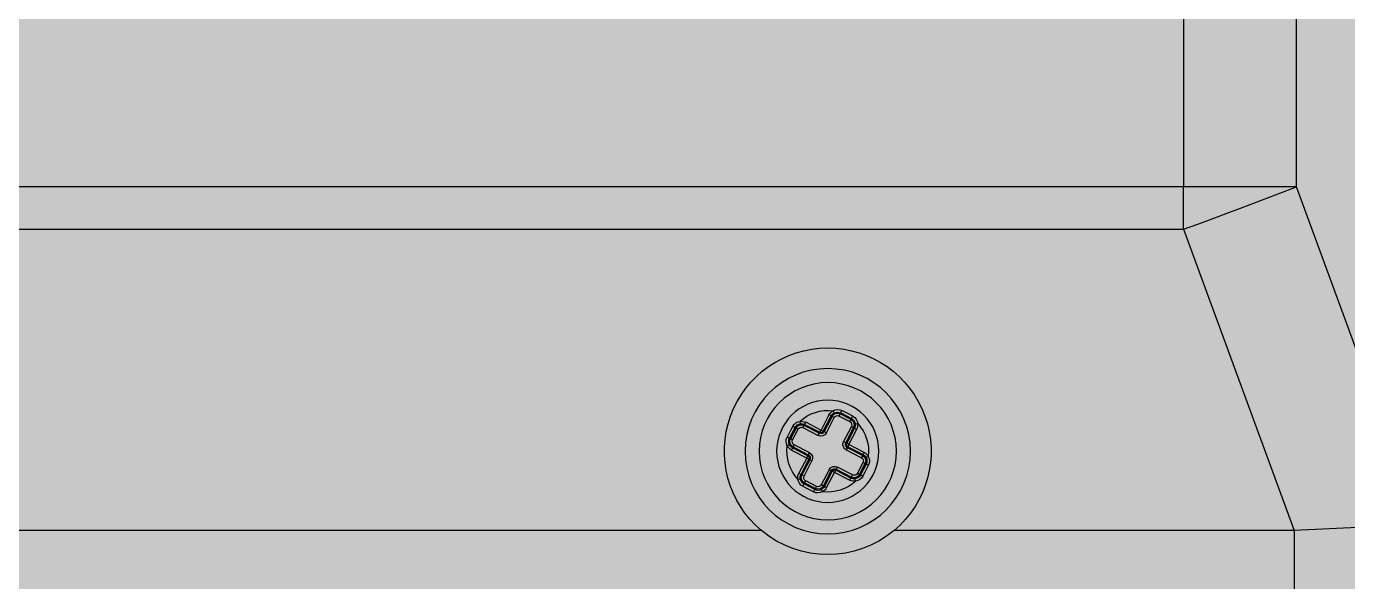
# Model space of a CAD drawing. Header units: millimetres. Extents: x -225363 to 347188, y -782467 to 813415.
# Drawn here: x 27758.2 to 27812.5, y 13031.4 to 13054.2 of the extents above; entities that cross this region are included whole.
import ezdxf

# ---------------------------------------------------------------- set-up
doc = ezdxf.new("R2010")
doc.units = ezdxf.units.MM
doc.layers.add('Xref SCN', color=8, linetype='Continuous', lineweight=0)
pattern_1 = [(197, (-1424125.8, -442865.07), (-126.479246, -237.872866), [95.25, -285.75]), (287, (-1424185.26, -442833.45), (237.872866, -126.479246), [95.25, -285.75])]

# ---------------------------------------------------------------- blocks, each defined once
blk = doc.blocks.new('Xref SCN')
at = {"layer": 'Xref SCN', "ltscale": 3}
h = blk.add_hatch(dxfattribs=at)
h.set_pattern_fill('CROSS', color=256, scale=30, angle=197)
h.set_pattern_definition(pattern_1)
edge = h.paths.add_edge_path()
edge.add_arc((2267.432, -6082.956), 1150, 110.637803, 180.385556)
edge.add_line((1117.459, -6090.695), (1124.354, -7115.455))
edge.add_arc((2274.328, -7107.717), 1150, 180.385556, 270.385556)
edge.add_line((2282.067, -8257.691), (21549.899, -8127.551))
edge.add_arc((21542.165, -6977.573), 1150.004, 270.385346, 360.440176)
edge.add_line((22692.135, -6968.738), (22692.169, -2095.909))
edge.add_arc((21542.203, -2104.748), 1150, 0.440393, 90.385556)
edge.add_line((21534.465, -954.774), (6081.873, -1059.019))
edge.add_arc((6089.609, -2208.997), 1150.004, 90.385414, 160.133168)
edge.add_arc((-23.552, -0.079), 5350, 290.637802, 340.133308, ccw=False)
edge = h.paths.add_edge_path()
edge.add_arc((21542.203, 18280.173), 1150, 0.440336, 104.369873, ccw=False)
edge.add_line((22692.169, 18289.011), (22692.169, 2403.988))
edge.add_arc((21542.203, 2395.15), 1150, -89.614444, 0.440336, ccw=False)
edge.add_line((21549.942, 1245.176), (6067.062, 1140.931))
edge.add_arc((6059.324, 2290.904), 1149.999, 200.637773, 270.385526, ccw=False)
edge.add_arc((-23.552, -0.079), 5350, 20.637803, 28.595288)
edge.add_arc((5234.302, 2862.396), 636.558, 160.1438, 208.307644, ccw=False)
edge.add_arc((7788.188, 2340.315), 3237.895, 44.330723, 166.819666, ccw=False)
edge.add_arc((13743.189, 8157.794), 5087.073, 224.330723, 255.064923)
edge.add_arc((13751.054, 8258.776), 5186.703, 255.268471, 275.82448)
edge.add_arc((13743.189, 8157.794), 5087.073, 276.028027, 352.804013)
edge.add_arc((13366.13, 8136.437), 5458.916, 353.522168, 372.961677)
edge.add_arc((13743.189, 8157.794), 5087.073, 13.679832, 75.726646)
edge.add_arc((16202.127, 17226.115), 4310.077, 184.542852, 253.768772, ccw=False)
edge.add_arc((12055.192, 16895.671), 150, 104.41774, 184.18014, ccw=False)
edge.add_line((12017.844, 17040.947), (21256.796, 19394.194))
h = blk.add_hatch(dxfattribs=at)
h.set_pattern_fill('CROSS', color=256, scale=30, angle=197)
h.set_pattern_definition(pattern_1)
edge = h.paths.add_edge_path()
edge.add_line((10158.252, 16567.292), (1851.339, 14451.443))
edge.add_arc((2136.746, 13337.423), 1150, 104.369873, 180.385556)
edge.add_line((986.773, 13329.684), (1035.387, 6105.34))
edge.add_arc((2185.361, 6113.079), 1150, 180.385556, 250.133309)
edge.add_arc((-23.552, -0.079), 5350, 54.441025, 70.133309, ccw=False)
edge.add_arc((3168.42, 4685.789), 343.181, 256.39429, 333.3422)
edge.add_arc((7788.188, 2340.315), 4837.895, 44.330723, 153.06453, ccw=False)
edge.add_arc((13743.189, 8157.794), 3487.073, 224.330723, 435.878782)
edge.add_arc((16212.731, 17236.67), 5922.692, 187.7158635, 254.1381203, ccw=False)
edge.add_arc((10541.851, 16468.338), 200, 187.63271, 187.71586, ccw=False)
edge.add_arc((10194.952, 16421.85), 150, 7.63271, 104.16209)
edge = h.paths.add_edge_path()
edge.add_arc((-13757.865, 9268.228), 1150, 104.359925, 180.440336)
edge.add_line((-14907.831, 9259.39), (-14907.831, 2149.033))
edge.add_arc((-13757.865, 2157.871), 1150, 180.440336, 270.385556)
edge.add_line((-13750.126, 1007.897), (-6128.957, 1058.86))
edge.add_arc((-6136.702, 2208.823), 1149.989, 270.385913, 340.133666)
edge.add_arc((-23.552, -0.08), 5350.001, 110.637805, 160.133312, ccw=False)
edge.add_arc((-2314.537, 6082.798), 1150, 290.637803, 360.385556)
edge.add_line((-1164.563, 6090.536), (-1205.642, 12195.067))
edge.add_arc((-2355.616, 12187.329), 1150, 0.385556, 104.359925)
edge.add_line((-2640.83, 13301.399), (-14043.079, 10382.298))
edge = h.paths.add_edge_path()
edge.add_line((-13750.103, -8364.83), (-2217.808, -8287.972))
edge.add_arc((-2225.558, -7138.01), 1149.988, 270.386102, 360.386102)
edge.add_line((-1075.596, -7130.26), (-1082.492, -6105.499))
edge.add_arc((-2232.466, -6113.237), 1150, 0.385556, 70.133309)
edge.add_arc((-23.552, -0.079), 5350, 200.637803, 250.133309, ccw=False)
edge.add_arc((-6106.429, -2291.064), 1150, 20.637803, 90.385556)
edge.add_line((-6114.167, -1141.09), (-13765.593, -1192.053))
edge.add_arc((-13757.843, -2342.015), 1149.988, 90.386136, 180.440991)
edge.add_line((-14907.797, -2350.866), (-14907.831, -7223.695))
edge.add_arc((-13757.865, -7214.856), 1150, 180.440393, 270.385556)
edge.add_arc((-13747.771, -8714.815), 349.993, 90.38185, 90.38556, ccw=False)
blk = doc.blocks.new('MB bom')
at = {"color": 8, "linetype": 'Continuous'}
for p, q in [((-199019.75, 638699.906), (-199005.877, 638694.811)), ((-199019.882, 638697.332), (-199019.926, 638696.465)), ((-199019.926, 638696.465), (-199019.969, 638695.596)), ((-199019.969, 638695.596), (-199020.012, 638694.727)), ((-199020.012, 638694.727), (-199022.75, 638694.727)), ((-199020.012, 638694.727), (-199020.012, 638678.266)), ((-199007.62, 638690.176), (-199020.012, 638694.727)), ((-199006.097, 638694.242), (-199005.877, 638694.811)), ((-199005.877, 638694.811), (-198933.325, 638694.811)), ((-199005.877, 638694.811), (-199005.877, 638690.176)), ((-199006.317, 638693.668), (-199006.097, 638694.242)), ((-199006.537, 638693.091), (-199006.317, 638693.668)), ((-199006.756, 638692.512), (-199006.537, 638693.091)), ((-199006.973, 638691.93), (-199006.756, 638692.512)), ((-199007.19, 638691.346), (-199006.973, 638691.93)), ((-199007.406, 638690.761), (-199007.19, 638691.346)), ((-199007.62, 638690.176), (-199007.406, 638690.761)), ((-199007.62, 638613.284), (-199007.62, 638690.176)), ((-199007.62, 638690.176), (-199005.877, 638690.176)), ((-198933.325, 638690.176), (-199005.877, 638690.176)), ((-199005.877, 638690.176), (-199005.877, 638613.284)), ((-199017.776, 638676.985), (-199017.597, 638677.075)), ((-199017.281, 638677.118), (-199017.725, 638676.889)), ((-199017.704, 638676.849), (-199017.26, 638677.078)), ((-199017.597, 638677.075), (-199017.329, 638677.215)), ((-199017.329, 638677.215), (-199017.32, 638677.197)), ((-199017.32, 638677.197), (-199017.312, 638677.18)), ((-199017.312, 638677.18), (-199017.303, 638677.164)), ((-199017.303, 638677.164), (-199017.296, 638677.15)), ((-199017.296, 638677.15), (-199017.29, 638677.137)), ((-199017.29, 638677.137), (-199017.285, 638677.128)), ((-199017.285, 638677.128), (-199017.282, 638677.121)), ((-199017.282, 638677.121), (-199017.281, 638677.118)), ((-199017.26, 638677.078), (-199017.281, 638677.118)), ((-199017.26, 638677.078), (-199017.214, 638676.989)), ((-199016.966, 638677.206), (-199017.012, 638677.117)), ((-199016.799, 638677.038), (-199016.887, 638676.992)), ((-199016.799, 638677.038), (-199016.477, 638676.414)), ((-199017.979, 638676.686), (-199017.88, 638676.671)), ((-199017.939, 638676.45), (-199017.851, 638676.496)), ((-199017.811, 638676.516), (-199017.851, 638676.496)), ((-199017.851, 638676.496), (-199017.529, 638675.872)), ((-199017.811, 638676.516), (-199017.722, 638676.562)), ((-199017.489, 638675.892), (-199017.811, 638676.516)), ((-199017.776, 638676.985), (-199017.767, 638676.967)), ((-199017.767, 638676.967), (-199017.758, 638676.95)), ((-199017.758, 638676.95), (-199017.75, 638676.934)), ((-199017.75, 638676.934), (-199017.742, 638676.92)), ((-199017.742, 638676.92), (-199017.736, 638676.908)), ((-199017.736, 638676.908), (-199017.73, 638676.898)), ((-199017.73, 638676.898), (-199017.727, 638676.892)), ((-199017.727, 638676.892), (-199017.725, 638676.889)), ((-199017.704, 638676.849), (-199017.725, 638676.889)), ((-199017.722, 638676.562), (-199017.4, 638675.938)), ((-199017.704, 638676.849), (-199017.659, 638676.76)), ((-199017.214, 638676.989), (-199017.659, 638676.76)), ((-199016.928, 638676.972), (-199017.016, 638676.926)), ((-199016.695, 638676.302), (-199017.016, 638676.926)), ((-199016.928, 638676.972), (-199016.887, 638676.992)), ((-199016.928, 638676.972), (-199016.606, 638676.348)), ((-199016.566, 638676.368), (-199016.887, 638676.992)), ((-199016.466, 638676.41), (-199015.842, 638676.732)), ((-199015.796, 638676.643), (-199016.42, 638676.322)), ((-199016.4, 638676.282), (-199015.776, 638676.603)), ((-199015.73, 638676.515), (-199016.354, 638676.193)), ((-199015.796, 638676.643), (-199015.842, 638676.732)), ((-199015.776, 638676.603), (-199015.796, 638676.643)), ((-199015.73, 638676.515), (-199015.776, 638676.603)), ((-199015.624, 638676.673), (-199015.61, 638676.772)), ((-199015.532, 638676.451), (-199015.443, 638676.497)), ((-199015.443, 638676.497), (-199015.403, 638676.518)), ((-199015.443, 638676.497), (-199015.214, 638676.053)), ((-199015.403, 638676.518), (-199015.4, 638676.519)), ((-199015.174, 638676.073), (-199015.403, 638676.518)), ((-199015.4, 638676.519), (-199015.394, 638676.523)), ((-199015.394, 638676.523), (-199015.384, 638676.528)), ((-199015.384, 638676.528), (-199015.372, 638676.535)), ((-199015.372, 638676.535), (-199015.358, 638676.542)), ((-199015.358, 638676.542), (-199015.342, 638676.551)), ((-199015.342, 638676.551), (-199015.325, 638676.56)), ((-199015.325, 638676.56), (-199015.307, 638676.569)), ((-199015.307, 638676.569), (-199015.217, 638676.39)), ((-199017.618, 638675.826), (-199017.939, 638676.45)), ((-199017.489, 638675.892), (-199017.4, 638675.938)), ((-199016.606, 638676.348), (-199016.695, 638676.302)), ((-199016.606, 638676.348), (-199016.566, 638676.368)), ((-199016.477, 638676.414), (-199016.566, 638676.368)), ((-199016.466, 638676.41), (-199016.42, 638676.322)), ((-199016.4, 638676.282), (-199016.42, 638676.322)), ((-199016.4, 638676.282), (-199016.354, 638676.193)), ((-199015.303, 638676.007), (-199015.532, 638676.451)), ((-199015.303, 638676.007), (-199015.214, 638676.053)), ((-199015.217, 638676.39), (-199015.077, 638676.122)), ((-199015.214, 638676.053), (-199015.174, 638676.073)), ((-199015.174, 638676.073), (-199015.171, 638676.075)), ((-199015.171, 638676.075), (-199015.164, 638676.078)), ((-199015.164, 638676.078), (-199015.154, 638676.082)), ((-199015.154, 638676.082), (-199015.142, 638676.089)), ((-199015.142, 638676.089), (-199015.128, 638676.096)), ((-199015.128, 638676.096), (-199015.111, 638676.104)), ((-199015.111, 638676.104), (-199015.094, 638676.113)), ((-199015.094, 638676.113), (-199015.077, 638676.122)), ((-199018.245, 638675.493), (-199017.621, 638675.815)), ((-199018.245, 638675.493), (-199018.2, 638675.404)), ((-199017.576, 638675.726), (-199018.2, 638675.404)), ((-199018.179, 638675.364), (-199018.2, 638675.404)), ((-199018.179, 638675.364), (-199017.555, 638675.686)), ((-199017.509, 638675.597), (-199018.133, 638675.276)), ((-199017.621, 638675.815), (-199017.576, 638675.726)), ((-199017.618, 638675.826), (-199017.529, 638675.872)), ((-199017.555, 638675.686), (-199017.576, 638675.726)), ((-199017.555, 638675.686), (-199017.509, 638675.597)), ((-199017.489, 638675.892), (-199017.529, 638675.872)), ((-199015.99, 638675.487), (-199015.366, 638675.809)), ((-199015.99, 638675.487), (-199015.944, 638675.399)), ((-199015.32, 638675.72), (-199015.944, 638675.399)), ((-199015.944, 638675.399), (-199015.924, 638675.358)), ((-199015.924, 638675.358), (-199015.3, 638675.68)), ((-199015.254, 638675.591), (-199015.878, 638675.27)), ((-199015.366, 638675.809), (-199015.32, 638675.72)), ((-199015.32, 638675.72), (-199015.3, 638675.68)), ((-199015.3, 638675.68), (-199015.254, 638675.591)), ((-199015.175, 638675.803), (-199015.087, 638675.757)), ((-199018.422, 638674.963), (-199018.405, 638674.972)), ((-199018.282, 638674.695), (-199018.422, 638674.963)), ((-199018.415, 638675.322), (-199018.326, 638675.277)), ((-199018.405, 638674.972), (-199018.388, 638674.98)), ((-199018.388, 638674.98), (-199018.372, 638674.989)), ((-199018.372, 638674.989), (-199018.357, 638674.996)), ((-199018.357, 638674.996), (-199018.345, 638675.002)), ((-199018.345, 638675.002), (-199018.335, 638675.007)), ((-199018.335, 638675.007), (-199018.328, 638675.01)), ((-199018.328, 638675.01), (-199018.325, 638675.011)), ((-199018.285, 638675.032), (-199018.325, 638675.011)), ((-199018.325, 638675.011), (-199018.096, 638674.567)), ((-199018.285, 638675.032), (-199018.197, 638675.077)), ((-199018.056, 638674.587), (-199018.285, 638675.032)), ((-199018.197, 638675.077), (-199017.968, 638674.633)), ((-199018.179, 638675.364), (-199018.133, 638675.276)), ((-199017.769, 638674.57), (-199017.145, 638674.891)), ((-199017.145, 638674.891), (-199017.1, 638674.803)), ((-199016.099, 638675.146), (-199016.01, 638675.192)), ((-199015.777, 638674.523), (-199016.099, 638675.146)), ((-199016.01, 638675.192), (-199015.97, 638675.213)), ((-199016.01, 638675.192), (-199015.689, 638674.568)), ((-199015.97, 638675.213), (-199015.881, 638675.258)), ((-199015.648, 638674.589), (-199015.97, 638675.213)), ((-199015.924, 638675.358), (-199015.878, 638675.27)), ((-199015.881, 638675.258), (-199015.56, 638674.635)), ((-199018.192, 638674.516), (-199018.282, 638674.695)), ((-199018.192, 638674.516), (-199018.174, 638674.525)), ((-199018.174, 638674.525), (-199018.157, 638674.534)), ((-199018.157, 638674.534), (-199018.141, 638674.542)), ((-199018.141, 638674.542), (-199018.127, 638674.55)), ((-199018.127, 638674.55), (-199018.115, 638674.556)), ((-199018.115, 638674.556), (-199018.106, 638674.561)), ((-199018.106, 638674.561), (-199018.099, 638674.565)), ((-199018.099, 638674.565), (-199018.096, 638674.567)), ((-199018.056, 638674.587), (-199018.096, 638674.567)), ((-199018.056, 638674.587), (-199017.968, 638674.633)), ((-199017.895, 638674.313), (-199017.88, 638674.412)), ((-199017.724, 638674.481), (-199017.769, 638674.57)), ((-199017.1, 638674.803), (-199017.724, 638674.481)), ((-199017.724, 638674.481), (-199017.703, 638674.441)), ((-199017.703, 638674.441), (-199017.079, 638674.763)), ((-199017.657, 638674.352), (-199017.703, 638674.441)), ((-199017.033, 638674.674), (-199017.657, 638674.352)), ((-199017.1, 638674.803), (-199017.079, 638674.763)), ((-199017.079, 638674.763), (-199017.033, 638674.674)), ((-199016.934, 638674.716), (-199017.022, 638674.67)), ((-199016.7, 638674.047), (-199017.022, 638674.67)), ((-199016.893, 638674.737), (-199016.934, 638674.716)), ((-199016.934, 638674.716), (-199016.612, 638674.092)), ((-199016.805, 638674.783), (-199016.893, 638674.737)), ((-199016.572, 638674.113), (-199016.893, 638674.737)), ((-199016.805, 638674.783), (-199016.483, 638674.159)), ((-199016.285, 638674.095), (-199015.84, 638674.324)), ((-199015.84, 638674.324), (-199015.795, 638674.236)), ((-199015.777, 638674.523), (-199015.689, 638674.568)), ((-199015.689, 638674.568), (-199015.648, 638674.589)), ((-199015.648, 638674.589), (-199015.56, 638674.635)), ((-199015.619, 638674.415), (-199015.52, 638674.401)), ((-199016.612, 638674.092), (-199016.7, 638674.047)), ((-199016.572, 638674.113), (-199016.612, 638674.092)), ((-199016.483, 638674.159), (-199016.572, 638674.113)), ((-199016.486, 638673.966), (-199016.531, 638673.878)), ((-199016.285, 638674.095), (-199016.239, 638674.007)), ((-199015.795, 638674.236), (-199016.239, 638674.007)), ((-199016.239, 638674.007), (-199016.219, 638673.967)), ((-199016.219, 638673.967), (-199015.774, 638674.196)), ((-199016.219, 638673.967), (-199016.217, 638673.963)), ((-199016.217, 638673.963), (-199016.214, 638673.957)), ((-199016.214, 638673.957), (-199016.209, 638673.947)), ((-199016.209, 638673.947), (-199016.203, 638673.935)), ((-199016.203, 638673.935), (-199016.196, 638673.92)), ((-199016.196, 638673.92), (-199016.188, 638673.904)), ((-199016.188, 638673.904), (-199016.179, 638673.887)), ((-199016.179, 638673.887), (-199016.17, 638673.87)), ((-199015.902, 638674.01), (-199016.17, 638673.87)), ((-199015.723, 638674.1), (-199015.902, 638674.01)), ((-199015.795, 638674.236), (-199015.774, 638674.196)), ((-199015.774, 638674.196), (-199015.772, 638674.193)), ((-199015.772, 638674.193), (-199015.769, 638674.186)), ((-199015.769, 638674.186), (-199015.764, 638674.177)), ((-199015.764, 638674.177), (-199015.757, 638674.165)), ((-199015.757, 638674.165), (-199015.75, 638674.15)), ((-199015.75, 638674.15), (-199015.741, 638674.134)), ((-199015.741, 638674.134), (-199015.732, 638674.117)), ((-199015.732, 638674.117), (-199015.723, 638674.1)), ((-199020.012, 638672.816), (-199020.011, 638605.266))]:
    blk.add_line(p, q, dxfattribs=at)
for radius in [3.4, 2.823, 2.101]:
    blk.add_circle((-199016.751, 638675.541), radius, dxfattribs=at)
for centre, radius, start, end in [((-199016.75, 638675.541), 4.25, 219.879, 140.1217), ((-199016.75, 638675.541), 4.25, 140.1217, 219.879), ((-199017.156, 638676.886), 0.372, 59.3273, 117.7865), ((-199017.147, 638676.857), 0.293, 62.6842, 117.2134), ((-199017.147, 638676.858), 0.247, 27.273, 117.273), ((-199017.147, 638676.858), 0.147, 27.273, 117.273), ((-199017.147, 638676.858), 0.292, 27.273, 62.4973), ((-199016.751, 638675.541), 1.678, 47.1675, 97.3498), ((-199017.147, 638676.858), 0.392, 27.273, 62.4973), ((-199016.751, 638675.541), 1.678, 137.0036, 187.5153), ((-199017.591, 638676.629), 0.392, 171.7053, 207.273), ((-199017.61, 638676.654), 0.37, 116.5906, 175.0431), ((-199017.591, 638676.629), 0.292, 171.7053, 207.273), ((-199017.591, 638676.629), 0.292, 117.2413, 171.6104), ((-199017.591, 638676.629), 0.247, 117.273, 207.273), ((-199017.591, 638676.629), 0.147, 117.273, 207.273), ((-199015.663, 638676.384), 0.392, 82.3505, 117.273), ((-199015.663, 638676.384), 0.292, 82.3505, 117.273), ((-199015.663, 638676.384), 0.247, 27.273, 117.273), ((-199015.663, 638676.384), 0.147, 27.273, 117.273), ((-199015.663, 638676.384), 0.292, 27.242, 82.2498), ((-199015.638, 638676.403), 0.37, 26.5956, 85.7177), ((-199017.625, 638675.822), 0.253, 297.273, 27.273), ((-199016.47, 638676.418), 0.253, 207.273, 297.273), ((-199016.47, 638676.418), 0.153, 207.273, 297.273), ((-199016.47, 638676.418), 0.108, 207.273, 297.273), ((-199016.47, 638676.418), 0.00837, 207.273, 297.273), ((-199015.433, 638675.94), 0.147, 297.273, 27.273), ((-199015.433, 638675.94), 0.247, 297.273, 27.273), ((-199015.435, 638675.939), 0.293, 332.386, 27.2142), ((-199015.406, 638675.948), 0.372, 329.0063, 27.7724), ((-199018.066, 638675.145), 0.392, 117.273, 153.1481), ((-199018.066, 638675.145), 0.292, 117.273, 153.1481), ((-199017.625, 638675.822), 0.00837, 297.273, 27.273), ((-199017.625, 638675.822), 0.108, 297.273, 27.273), ((-199017.625, 638675.822), 0.153, 297.273, 27.273), ((-199015.874, 638675.262), 0.253, 117.273, 207.273), ((-199015.874, 638675.262), 0.153, 117.273, 207.273), ((-199016.751, 638675.541), 1.678, 317.1962, 7.3784), ((-199015.433, 638675.94), 0.292, 297.273, 332.1955), ((-199015.433, 638675.94), 0.392, 297.273, 332.1955), ((-199018.093, 638675.136), 0.372, 150.0097, 207.7897), ((-199018.065, 638675.145), 0.293, 153.3295, 207.2139), ((-199018.066, 638675.145), 0.247, 117.273, 207.273), ((-199018.066, 638675.145), 0.147, 117.273, 207.273), ((-199017.03, 638674.667), 0.253, 27.273, 117.273), ((-199015.874, 638675.262), 0.108, 117.273, 207.273), ((-199015.874, 638675.262), 0.00837, 117.273, 207.273), ((-199017.861, 638674.681), 0.37, 206.5772, 264.7153), ((-199017.836, 638674.701), 0.292, 207.2424, 261.3061), ((-199017.837, 638674.7), 0.247, 207.273, 297.273), ((-199017.837, 638674.7), 0.147, 207.273, 297.273), ((-199017.837, 638674.7), 0.392, 261.3979, 297.273), ((-199016.751, 638675.541), 1.678, 227.0307, 277.5424), ((-199017.837, 638674.7), 0.292, 261.3979, 297.273), ((-199017.03, 638674.667), 0.153, 27.273, 117.273), ((-199017.03, 638674.667), 0.108, 27.273, 117.273), ((-199017.03, 638674.667), 0.00837, 27.273, 117.273), ((-199015.908, 638674.455), 0.147, 297.273, 27.273), ((-199015.908, 638674.455), 0.247, 297.273, 27.273), ((-199015.908, 638674.456), 0.292, 297.2432, 351.9511), ((-199015.889, 638674.431), 0.37, 296.582, 355.3963), ((-199015.908, 638674.455), 0.292, 352.0487, 27.273), ((-199015.908, 638674.455), 0.392, 352.0487, 27.273), ((-199016.352, 638674.226), 0.392, 207.273, 242.8407), ((-199016.352, 638674.226), 0.292, 207.273, 242.8407), ((-199016.352, 638674.226), 0.247, 207.273, 297.273), ((-199016.343, 638674.199), 0.372, 239.6827, 297.7756), ((-199016.353, 638674.227), 0.293, 243.0258, 297.2145), ((-199016.352, 638674.226), 0.147, 207.273, 297.273)]:
    blk.add_arc(centre, radius, start, end, dxfattribs=at)
blk = doc.blocks.new('PMBCB')
h = blk.add_hatch()
h.set_pattern_fill('BTCT2', color=8, scale=30, pattern_type=2)
h.set_pattern_definition([(50, (-27194.2, -11189.96), (215.17805, -18.8256), [22.5, -247.5]), (355, (-27194.2, -11189.96), (-41.6254, 225.6576), [18, -198]), (100.4514, (-27176.26, -11191.53), (173.5528, 206.8319), [19.122, -210.3426]), (46.1842, (-27194.2, -11129.96), (320.1723, -49.6557), [33.75, -371.25]), (96.6356, (-27167.5, -11134.1), (280.3988, 292.2354), [28.683, -315.514]), (351.1842, (-27194.2, -11129.96), (280.3986, 292.2356), [27, -297]), (21, (-27164.2, -11144.96), (179.0721, -120.7857), [22.5, -247.5]), (326, (-27164.2, -11144.96), (72.9946, 217.545), [18, -198]), (71.4514, (-27149.27, -11155.03), (252.0668, 96.7591), [19.122, -210.3426]), (37.5, (-27194.194, -11189.96), (3.64796, 99.86816), [0, -195.6, 0, -201, 0, -198.75]), (7.5, (-27194.19, -11189.96), (78.92086, 118.3235), [0, -114.6, 0, -191.1, 0, -75.75]), (327.5, (-27261.094, -11189.96), (160.14673, -6.76646), [0, -75, 0, -234, 0, -310.5]), (317.5, (-27291.1, -11189.96), (174.95585, 30.0315), [0, -97.5, 0, -155.4, 0, -220.5]), (45, (-27194.19, -11189.96), (-63.6396, 63.6396), []), (45, (-27194.19, -11168.96), (-63.6396, 63.6396), [])])
h.paths.add_polyline_path([(6600, 2700), (-2900, 2700), (-2900, -200), (6600, -200)])
h.paths.add_polyline_path([(5000, 2500), (5000, 0), (0, 0), (0, 2500)], flags=16)
h.paths.add_polyline_path([(5200, 2500), (6400, 2500), (6400, 0), (5200, 0)], flags=16)
h.paths.add_polyline_path([(-200, 2500), (-200, 0), (-2700, 0), (-2700, 2500)], flags=16)
h.paths.add_polyline_path([(5350.968, 389.341), (6075.73, 389.341), (6075.73, 539.341), (5350.968, 539.341)], flags=0)
h.paths.add_polyline_path([(5451.738, 547.351), (5986.024, 547.351), (5986.024, 775.923), (5451.738, 775.923)], flags=0)
h.paths.add_polyline_path([(4155.052, 389.341), (4879.814, 389.341), (4879.814, 539.341), (4155.052, 539.341)], flags=0)
h.paths.add_polyline_path([(4255.822, 547.351), (4790.108, 547.351), (4790.108, 775.923), (4255.822, 775.923)], flags=0)
h.paths.add_polyline_path([(-1032.124, 389.341), (-307.362, 389.341), (-307.362, 539.341), (-1032.124, 539.341)], flags=0)
h.paths.add_polyline_path([(-931.354, 547.351), (-397.069, 547.351), (-397.069, 775.923), (-931.354, 775.923)], flags=0)
at = {"color": 8, "xscale": -0.998699011935332, "yscale": 0.998699011935332, "zscale": 0.998699011935332, "rotation": 270}
blk.add_blockref('MB bom', (-637462.743, 200790.955), dxfattribs=at)

msp = doc.modelspace()

# ---------------------------------------------------------------- block references
msp.add_blockref('Xref SCN', (18946.531, 15698.977))

# ---------------------------------------------------------------- next in the draw order: block references
msp.add_blockref('PMBCB', (27409.218, 11003.611))

doc.saveas('drawing.dxf')
